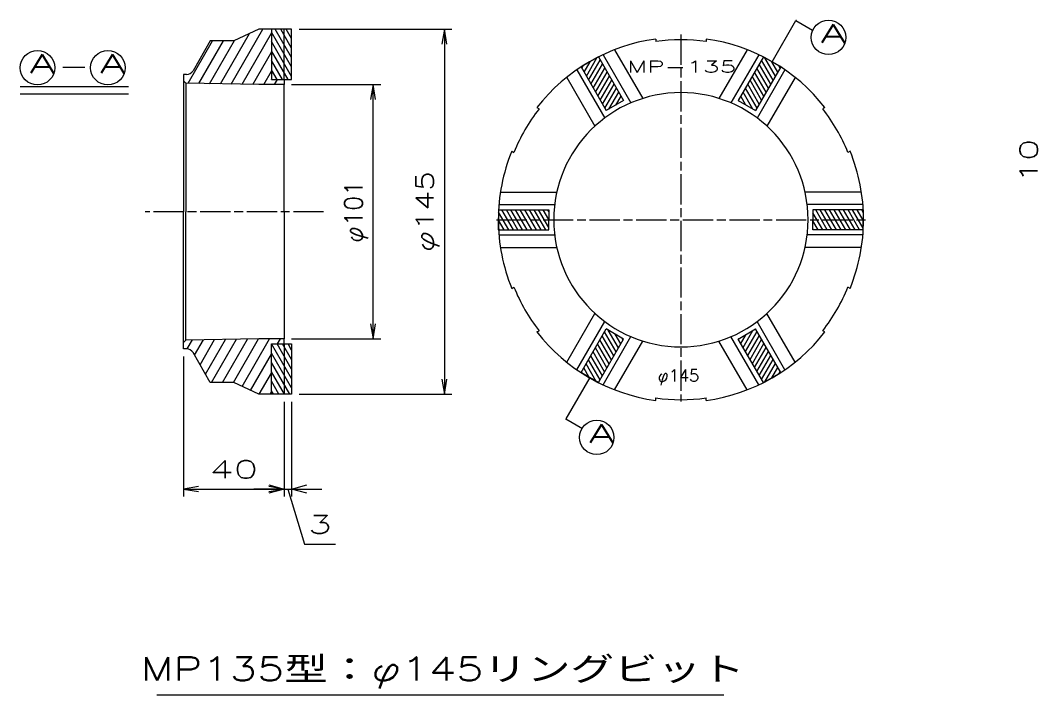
# Model space of a CAD drawing. Units: millimetres at full size, sheet at 1:1; details may follow other scales. Extents: x -1027 to 755, y 2526 to 3786.
# Drawn here: x -532.9 to -131.3, y 2827 to 3094.9 of the extents above; entities that cross this region are included whole.
import ezdxf
from ezdxf.enums import TextEntityAlignment as Align

# ---------------------------------------------------------------- set-up
doc = ezdxf.new("R2010")
doc.units = ezdxf.units.MM
doc.linetypes.add('CHAIN', pattern=[18.5, 12, -1.5, 3.5, -1.5])
for name, color, linetype, lineweight in [('02細線', 81, 'Continuous', 25), ('06寸法注記', 7, 'Continuous', 25), ('1外形線', 7, 'Continuous', 25), ('中心線', 1, 'CHAIN', 25), ('寸法線', 7, 'Continuous', 25), ('画層2', 4, 'Continuous', 25)]:
    doc.layers.add(name, color=color, linetype=linetype, lineweight=lineweight)
doc.styles.add('simplex.shx', font='')
doc.styles.get('simplex.shx').set_extended_font_data('simplex.shx')

# ---------------------------------------------------------------- blocks, each defined once
blk = doc.blocks.new('open_arrow')
at = {"color": 0, "linetype": 'Continuous', "lineweight": -2}
blk.add_lwpolyline([(7.5, 1.25), (0, 0), (7.5, -1.25)], dxfattribs=at)

msp = doc.modelspace()

# ---------------------------------------------------------------- linework, layer by layer
at = {"layer": '02細線'}
for p, q in [((-453.422, 3069.651), (-441.876, 3089.648)), ((-449.135, 3069.576), (-436.544, 3091.384)), ((-444.848, 3069.501), (-433.154, 3089.755)), ((-425.154, 3076.389), (-433.154, 3090.245)), ((-425.154, 3080.139), (-431.647, 3091.384)), ((-425.154, 3083.889), (-429.482, 3091.384)), ((-425.154, 3087.639), (-427.317, 3091.384)), ((-466.282, 3069.875), (-456.558, 3086.719)), ((-461.996, 3069.8), (-452.227, 3086.719)), ((-457.709, 3069.725), (-447.803, 3086.883)), ((-425.154, 3072.639), (-433.154, 3086.495)), ((-440.561, 3069.426), (-433.154, 3082.255)), ((-426.595, 3071.384), (-433.154, 3082.745)), ((-428.76, 3071.384), (-433.154, 3078.995)), ((-309.988, 3075.883), (-309.436, 3076.84)), ((-309.072, 3074.296), (-306.686, 3078.428)), ((-308.155, 3072.708), (-303.936, 3080.015)), ((-307.239, 3071.121), (-302.62, 3079.121)), ((-306.322, 3069.533), (-301.703, 3077.533)), ((-234.889, 3069.533), (-239.508, 3077.533)), ((-233.973, 3071.121), (-238.591, 3079.121)), ((-233.056, 3072.708), (-237.275, 3080.015)), ((-232.139, 3074.296), (-234.525, 3078.428)), ((-231.223, 3075.883), (-231.775, 3076.84)), ((-436.255, 3069.384), (-433.154, 3074.755)), ((-430.925, 3071.384), (-433.154, 3075.245)), ((-305.405, 3067.946), (-300.787, 3075.946)), ((-304.489, 3066.358), (-299.87, 3074.358)), ((-303.572, 3064.771), (-298.954, 3072.771)), ((-237.639, 3064.771), (-242.258, 3072.771)), ((-236.722, 3066.358), (-241.341, 3074.358)), ((-235.806, 3067.946), (-240.424, 3075.946)), ((-433.09, 3071.384), (-433.154, 3071.495)), ((-431.925, 3069.384), (-430.77, 3071.384)), ((-302.656, 3063.183), (-298.037, 3071.183)), ((-301.739, 3061.596), (-297.121, 3069.596)), ((-239.472, 3061.596), (-244.091, 3069.596)), ((-238.555, 3063.183), (-243.174, 3071.183)), ((-300.823, 3060.008), (-296.204, 3068.008)), ((-299.19, 3059.662), (-295.287, 3066.421)), ((-296.44, 3061.249), (-294.371, 3064.833)), ((-244.771, 3061.249), (-246.84, 3064.833)), ((-242.021, 3059.662), (-245.924, 3066.421)), ((-240.388, 3060.008), (-245.007, 3068.008)), ((-247.521, 3062.837), (-247.757, 3063.246)), ((-338.964, 3011.671), (-342.995, 3018.653)), ((-337.131, 3011.671), (-341.749, 3019.671)), ((-335.297, 3011.671), (-339.916, 3019.671)), ((-333.464, 3011.671), (-338.083, 3019.671)), ((-331.631, 3011.671), (-336.25, 3019.671)), ((-329.798, 3011.671), (-334.417, 3019.671)), ((-327.965, 3011.671), (-332.584, 3019.671)), ((-326.132, 3011.671), (-330.751, 3019.671)), ((-324.299, 3011.671), (-328.918, 3019.671)), ((-322.995, 3012.587), (-327.085, 3019.671)), ((-322.995, 3015.762), (-325.252, 3019.671)), ((-322.995, 3018.937), (-323.418, 3019.671)), ((-214.314, 3011.671), (-218.216, 3018.43)), ((-212.481, 3011.671), (-217.099, 3019.671)), ((-210.648, 3011.671), (-215.266, 3019.671)), ((-208.814, 3011.671), (-213.433, 3019.671)), ((-206.981, 3011.671), (-211.6, 3019.671)), ((-205.148, 3011.671), (-209.767, 3019.671)), ((-203.315, 3011.671), (-207.934, 3019.671)), ((-201.482, 3011.671), (-206.101, 3019.671)), ((-199.649, 3011.671), (-204.268, 3019.671)), ((-198.216, 3012.364), (-202.435, 3019.671)), ((-198.216, 3015.539), (-200.602, 3019.671)), ((-198.216, 3018.714), (-198.769, 3019.671)), ((-340.797, 3011.671), (-342.995, 3015.478)), ((-342.63, 3011.671), (-342.995, 3012.303)), ((-216.147, 3011.671), (-218.216, 3015.255)), ((-217.98, 3011.671), (-218.216, 3012.08)), ((-466.575, 2964.368), (-464.522, 2967.924)), ((-463.695, 2961.857), (-460.148, 2968)), ((-461.53, 2958.107), (-455.774, 2968.077)), ((-459.365, 2954.357), (-451.4, 2968.153)), ((-456.944, 2951.049), (-447.025, 2968.229)), ((-452.614, 2951.049), (-442.651, 2968.306)), ((-448.284, 2951.049), (-438.277, 2968.382)), ((-444.845, 2949.505), (-433.946, 2968.384)), ((-430.77, 2966.384), (-429.616, 2968.384)), ((-298.131, 2959.996), (-302.749, 2967.996)), ((-297.214, 2961.583), (-301.833, 2969.583)), ((-296.298, 2963.171), (-300.916, 2971.171)), ((-295.381, 2964.758), (-299.47, 2971.841)), ((-294.464, 2966.346), (-296.721, 2970.254)), ((-293.548, 2967.933), (-293.971, 2968.666)), ((-247.749, 2968.082), (-247.513, 2968.491)), ((-246.833, 2966.494), (-244.763, 2970.079)), ((-245.916, 2964.907), (-242.014, 2971.666)), ((-244.999, 2963.32), (-240.381, 2971.32)), ((-244.083, 2961.732), (-239.464, 2969.732)), ((-243.166, 2960.144), (-238.548, 2968.144)), ((-425.154, 2952.639), (-433.09, 2966.384)), ((-425.154, 2956.389), (-430.925, 2966.384)), ((-425.154, 2960.139), (-428.76, 2966.384)), ((-425.154, 2963.889), (-426.595, 2966.384)), ((-299.964, 2956.821), (-304.583, 2964.821)), ((-299.047, 2958.408), (-303.666, 2966.408)), ((-242.25, 2958.557), (-237.631, 2966.557)), ((-241.333, 2956.97), (-236.715, 2964.97)), ((-441.434, 2947.914), (-433.154, 2962.255)), ((-425.154, 2948.889), (-433.154, 2962.745)), ((-302.713, 2952.058), (-307.332, 2960.058)), ((-301.797, 2953.646), (-306.416, 2961.646)), ((-300.88, 2955.233), (-305.499, 2963.233)), ((-240.417, 2955.382), (-235.798, 2963.382)), ((-239.5, 2953.794), (-234.881, 2961.794)), ((-238.584, 2952.207), (-233.965, 2960.207)), ((-425.873, 2946.384), (-433.154, 2958.995)), ((-306.967, 2953.075), (-309.165, 2956.883)), ((-304.217, 2951.488), (-308.249, 2958.471)), ((-237.267, 2951.313), (-233.048, 2958.619)), ((-234.517, 2952.9), (-232.132, 2957.032)), ((-437.987, 2946.384), (-433.154, 2954.755)), ((-428.038, 2946.384), (-433.154, 2955.245)), ((-309.716, 2954.663), (-310.082, 2955.296)), ((-231.768, 2954.488), (-231.215, 2955.445)), ((-430.203, 2946.384), (-433.154, 2951.495)), ((-433.657, 2946.384), (-433.154, 2947.255)), ((-432.368, 2946.384), (-433.154, 2947.745))]:
    msp.add_line(p, q, dxfattribs=at)
at = {"layer": '06寸法注記', "color": 2}
msp.add_line((-478.684, 2826.979), (-253.538, 2826.979), dxfattribs=at)
at = {"layer": '1外形線'}
for p, q in [((-438.154, 3091.384), (-448.154, 3086.719)), ((-433.154, 3091.384), (-438.154, 3091.384)), ((-428.154, 3091.384), (-433.154, 3091.384)), ((-433.154, 3091.384), (-433.154, 3071.384)), ((-425.154, 3091.384), (-428.154, 3091.384)), ((-428.154, 3071.384), (-428.154, 3091.384)), ((-425.154, 3071.384), (-425.154, 3091.384)), ((-457.454, 3086.719), (-464.288, 3074.884)), ((-448.154, 3086.719), (-457.454, 3086.719)), ((-280.606, 3087.478), (-280.606, 3086.468)), ((-260.606, 3087.478), (-260.606, 3086.468)), ((-303.336, 3080.362), (-310.264, 3076.362)), ((-303.336, 3080.362), (-293.336, 3063.041)), ((-301.535, 3081.242), (-290.481, 3062.095)), ((-296.91, 3083.23), (-285.723, 3063.855)), ((-244.302, 3083.23), (-255.488, 3063.855)), ((-239.676, 3081.242), (-250.731, 3062.095)), ((-237.875, 3080.362), (-247.875, 3063.041)), ((-237.875, 3080.362), (-230.947, 3076.362)), ((-310.264, 3076.362), (-300.264, 3059.041)), ((-230.947, 3076.362), (-240.947, 3059.041)), ((-468.154, 3073.384), (-468.154, 3070.908)), ((-468.154, 3073.384), (-468.154, 3071.082)), ((-466.886, 3073.384), (-468.154, 3073.384)), ((-311.927, 3075.242), (-300.873, 3056.095)), ((-229.284, 3075.242), (-240.338, 3056.095)), ((-468.154, 3071.082), (-468.154, 3018.884)), ((-467.154, 3069.89), (-468.154, 3070.908)), ((-467.154, 3069.89), (-467.154, 3018.884)), ((-438.154, 3069.384), (-467.154, 3069.89)), ((-428.154, 3069.384), (-438.154, 3069.384)), ((-433.154, 3071.384), (-425.154, 3071.384)), ((-428.154, 3071.384), (-428.154, 3069.384)), ((-428.154, 3018.884), (-428.154, 3069.384)), ((-315.962, 3072.23), (-304.776, 3052.855)), ((-225.249, 3072.23), (-236.436, 3052.855)), ((-327.792, 3060.234), (-326.918, 3059.729)), ((-293.336, 3063.041), (-300.264, 3059.041)), ((-247.875, 3063.041), (-240.947, 3059.041)), ((-213.419, 3060.234), (-214.293, 3059.729)), ((-337.792, 3042.914), (-336.918, 3042.409)), ((-203.419, 3042.914), (-204.293, 3042.409)), ((-342.266, 3026.671), (-319.893, 3026.671)), ((-198.945, 3026.671), (-221.318, 3026.671)), ((-342.857, 3021.671), (-320.748, 3021.671)), ((-198.354, 3021.671), (-220.463, 3021.671)), ((-468.154, 2966.686), (-468.154, 3018.884)), ((-467.154, 2967.878), (-467.154, 3018.884)), ((-428.154, 3018.884), (-428.154, 2968.384)), ((-342.995, 3019.671), (-342.995, 3015.671)), ((-342.995, 3019.671), (-322.995, 3019.671)), ((-322.995, 3019.671), (-322.995, 3015.671)), ((-218.216, 3019.671), (-218.216, 3015.671)), ((-198.216, 3019.671), (-218.216, 3019.671)), ((-198.216, 3019.671), (-198.216, 3015.671)), ((-342.995, 3011.671), (-342.995, 3015.671)), ((-322.995, 3011.671), (-322.995, 3015.671)), ((-218.216, 3011.671), (-218.216, 3015.671)), ((-198.216, 3011.671), (-198.216, 3015.671)), ((-342.995, 3011.671), (-322.995, 3011.671)), ((-342.857, 3009.671), (-320.748, 3009.671)), ((-198.354, 3009.671), (-220.463, 3009.671)), ((-198.216, 3011.671), (-218.216, 3011.671)), ((-342.266, 3004.671), (-319.893, 3004.671)), ((-198.945, 3004.671), (-221.318, 3004.671)), ((-337.792, 2988.427), (-336.918, 2988.932)), ((-203.419, 2988.427), (-204.293, 2988.932)), ((-315.962, 2959.111), (-304.776, 2978.486)), ((-225.249, 2959.111), (-236.436, 2978.486)), ((-311.927, 2956.099), (-300.873, 2975.246)), ((-310.264, 2954.979), (-300.264, 2972.3)), ((-293.336, 2968.3), (-300.264, 2972.3)), ((-247.875, 2968.3), (-240.947, 2972.3)), ((-230.947, 2954.979), (-240.947, 2972.3)), ((-229.284, 2956.099), (-240.338, 2975.246)), ((-467.154, 2967.878), (-468.154, 2966.86)), ((-438.154, 2968.384), (-467.154, 2967.878)), ((-428.154, 2968.384), (-438.154, 2968.384)), ((-428.154, 2966.384), (-428.154, 2968.384)), ((-327.792, 2971.107), (-326.918, 2971.612)), ((-303.336, 2950.979), (-293.336, 2968.3)), ((-301.535, 2950.099), (-290.481, 2969.246)), ((-239.676, 2950.099), (-250.731, 2969.246)), ((-237.875, 2950.979), (-247.875, 2968.3)), ((-213.419, 2971.107), (-214.293, 2971.612)), ((-468.154, 2964.384), (-468.154, 2966.86)), ((-468.154, 2964.384), (-468.154, 2966.686)), ((-466.886, 2964.384), (-468.154, 2964.384)), ((-433.154, 2946.384), (-433.154, 2966.384)), ((-433.154, 2966.384), (-425.154, 2966.384)), ((-428.154, 2966.384), (-428.154, 2946.384)), ((-425.154, 2966.384), (-425.154, 2946.384)), ((-296.91, 2948.111), (-285.723, 2967.486)), ((-244.302, 2948.111), (-255.488, 2967.486)), ((-457.454, 2951.049), (-464.288, 2962.884)), ((-303.336, 2950.979), (-310.264, 2954.979)), ((-237.875, 2950.979), (-230.947, 2954.979)), ((-448.154, 2951.049), (-457.454, 2951.049)), ((-438.154, 2946.384), (-448.154, 2951.049)), ((-433.154, 2946.384), (-438.154, 2946.384)), ((-428.154, 2946.384), (-433.154, 2946.384)), ((-425.154, 2946.384), (-428.154, 2946.384)), ((-280.606, 2943.864), (-280.606, 2944.873)), ((-260.606, 2943.864), (-260.606, 2944.873))]:
    msp.add_line(p, q, dxfattribs=at)
for centre, radius, start, end in [((-270.606, 3015.671), 72.5, 97.92814, 142.07186), ((-270.606, 3015.671), 71.5, 81.96025, 98.03975), ((-270.606, 3015.671), 72.5, 37.92814, 82.07186), ((-466.886, 3076.384), 3, 270, 329.99667), ((-270.606, 3015.671), 50.5, 0, 180), ((-270.606, 3015.671), 71.5, 141.96025, 158.03975), ((-270.606, 3015.671), 71.5, 21.96025, 38.03975), ((-270.606, 3015.671), 72.5, 157.92814, 180), ((-270.606, 3015.671), 72.5, 0, 22.07186), ((-270.606, 3015.671), 72.5, 180, 202.07186), ((-270.606, 3015.671), 50.5, 180, 0), ((-270.606, 3015.671), 72.5, 337.92814, 0), ((-270.606, 3015.671), 71.5, 201.96025, 218.03975), ((-270.606, 3015.671), 71.5, 321.96025, 338.03975), ((-270.606, 3015.671), 72.5, 217.92814, 262.07186), ((-270.606, 3015.671), 72.5, 277.92814, 322.07186), ((-466.886, 2961.384), 3, 30.00333, 90), ((-270.606, 3015.671), 71.5, 261.96025, 278.03975)]:
    msp.add_arc(centre, radius, start, end, dxfattribs=at)
at = {"layer": '中心線'}
for p, q in [((-270.606, 3089.231), (-270.606, 2943.502)), ((-412.445, 3018.884), (-483.281, 3018.884)), ((-343.836, 3015.671), (-196.929, 3015.671))]:
    msp.add_line(p, q, dxfattribs=at)
at = {"layer": '寸法線', "color": 2}
for p, q in [((-234.411, 3078.362), (-224.926, 3094.834)), ((-224.926, 3094.834), (-218.336, 3091.029)), ((-306.8, 2952.979), (-316.324, 2936.529)), ((-428.154, 2943.384), (-428.154, 2905.712)), ((-425.154, 2943.384), (-425.154, 2905.712)), ((-316.324, 2936.529), (-309.733, 2932.724)), ((-434.154, 2908.712), (-440.154, 2908.712)), ((-434.154, 2910.32), (-428.154, 2908.712)), ((-428.154, 2908.712), (-434.154, 2907.104)), ((-428.154, 2908.712), (-434.154, 2908.712)), ((-428.154, 2908.712), (-425.154, 2908.712)), ((-428.154, 2908.712), (-425.154, 2908.712)), ((-426.654, 2908.712), (-420.084, 2886.812)), ((-425.154, 2908.712), (-419.154, 2910.32)), ((-419.154, 2907.104), (-425.154, 2908.712)), ((-425.154, 2908.712), (-419.154, 2908.712)), ((-419.154, 2908.712), (-413.154, 2908.712)), ((-420.084, 2886.812), (-407.684, 2886.812))]:
    msp.add_line(p, q, dxfattribs=at)
at = {"layer": '寸法線'}
for p, q in [((-422.154, 3091.384), (-361.519, 3091.384)), ((-364.519, 3091.384), (-364.519, 2946.384)), ((-425.154, 3069.384), (-389.803, 3069.384)), ((-392.803, 2968.384), (-392.803, 3069.384)), ((-425.154, 2968.384), (-389.803, 2968.384)), ((-468.154, 2961.384), (-468.154, 2905.712)), ((-422.154, 2946.384), (-361.519, 2946.384)), ((-428.154, 2943.384), (-428.154, 2905.712)), ((-468.154, 2908.712), (-428.154, 2908.712))]:
    msp.add_line(p, q, dxfattribs=at)
at = {"layer": '寸法線', "color": 2}
for points in [[(-224.785, 3094.718), (-224.926, 3094.834), (-224.755, 3094.77), (-224.785, 3094.718), (-224.784, 3094.721), (-224.793, 3094.724), (-224.782, 3094.723), (-224.8, 3094.73), (-224.781, 3094.726), (-224.807, 3094.736), (-224.779, 3094.729), (-224.814, 3094.741), (-224.778, 3094.731), (-224.821, 3094.747), (-224.776, 3094.734), (-224.828, 3094.753), (-224.775, 3094.736), (-224.835, 3094.759), (-224.773, 3094.739), (-224.842, 3094.765), (-224.772, 3094.741), (-224.849, 3094.77), (-224.77, 3094.744), (-224.856, 3094.776), (-224.769, 3094.747), (-224.863, 3094.782), (-224.767, 3094.749), (-224.87, 3094.788), (-224.766, 3094.752), (-224.877, 3094.793), (-224.764, 3094.754), (-224.884, 3094.799), (-224.763, 3094.757), (-224.891, 3094.805), (-224.761, 3094.76), (-224.898, 3094.811), (-224.76, 3094.762), (-224.905, 3094.817), (-224.758, 3094.765), (-224.912, 3094.822), (-224.757, 3094.767), (-224.919, 3094.828), (-224.755, 3094.77)], [(-234.347, 3078.533), (-234.411, 3078.362), (-234.295, 3078.503), (-234.347, 3078.533), (-234.344, 3078.531), (-234.35, 3078.524), (-234.342, 3078.53), (-234.353, 3078.516), (-234.339, 3078.528), (-234.357, 3078.507), (-234.337, 3078.527), (-234.36, 3078.499), (-234.334, 3078.525), (-234.363, 3078.49), (-234.331, 3078.524), (-234.366, 3078.481), (-234.329, 3078.522), (-234.369, 3078.473), (-234.326, 3078.521), (-234.372, 3078.464), (-234.324, 3078.519), (-234.376, 3078.456), (-234.321, 3078.518), (-234.379, 3078.447), (-234.318, 3078.516), (-234.382, 3078.439), (-234.316, 3078.515), (-234.385, 3078.43), (-234.313, 3078.513), (-234.388, 3078.422), (-234.311, 3078.512), (-234.392, 3078.413), (-234.308, 3078.51), (-234.395, 3078.404), (-234.305, 3078.509), (-234.398, 3078.396), (-234.303, 3078.507), (-234.401, 3078.387), (-234.3, 3078.506), (-234.404, 3078.379), (-234.298, 3078.504), (-234.408, 3078.37), (-234.295, 3078.503)], [(-306.917, 2952.839), (-306.8, 2952.979), (-306.865, 2952.809), (-306.917, 2952.839), (-306.914, 2952.837), (-306.911, 2952.846), (-306.911, 2952.836), (-306.905, 2952.853), (-306.909, 2952.834), (-306.899, 2952.86), (-306.906, 2952.833), (-306.893, 2952.867), (-306.904, 2952.831), (-306.887, 2952.874), (-306.901, 2952.83), (-306.882, 2952.881), (-306.898, 2952.828), (-306.876, 2952.888), (-306.896, 2952.827), (-306.87, 2952.895), (-306.893, 2952.825), (-306.864, 2952.902), (-306.891, 2952.824), (-306.858, 2952.909), (-306.888, 2952.822), (-306.853, 2952.916), (-306.885, 2952.821), (-306.847, 2952.923), (-306.883, 2952.819), (-306.841, 2952.93), (-306.88, 2952.818), (-306.835, 2952.937), (-306.878, 2952.816), (-306.829, 2952.944), (-306.875, 2952.815), (-306.824, 2952.951), (-306.872, 2952.813), (-306.818, 2952.958), (-306.87, 2952.812), (-306.812, 2952.965), (-306.867, 2952.81), (-306.806, 2952.972), (-306.865, 2952.809)], [(-316.153, 2936.465), (-316.324, 2936.529), (-316.183, 2936.413), (-316.153, 2936.465), (-316.154, 2936.463), (-316.161, 2936.469), (-316.156, 2936.46), (-316.17, 2936.472), (-316.157, 2936.458), (-316.178, 2936.475), (-316.159, 2936.455), (-316.187, 2936.478), (-316.16, 2936.452), (-316.195, 2936.481), (-316.162, 2936.45), (-316.204, 2936.485), (-316.163, 2936.447), (-316.213, 2936.488), (-316.165, 2936.445), (-316.221, 2936.491), (-316.166, 2936.442), (-316.23, 2936.494), (-316.168, 2936.439), (-316.238, 2936.497), (-316.169, 2936.437), (-316.247, 2936.501), (-316.171, 2936.434), (-316.255, 2936.504), (-316.172, 2936.432), (-316.264, 2936.507), (-316.174, 2936.429), (-316.272, 2936.51), (-316.175, 2936.426), (-316.281, 2936.513), (-316.177, 2936.424), (-316.289, 2936.517), (-316.178, 2936.421), (-316.298, 2936.52), (-316.18, 2936.419), (-316.307, 2936.523), (-316.181, 2936.416), (-316.315, 2936.526), (-316.183, 2936.413)]]:
    msp.add_lwpolyline(points, dxfattribs=at)
for centre in [(-212.011, 3088.101), (-304.023, 2929.2)]:
    msp.add_circle(centre, 6.837, dxfattribs=at)
at = {"layer": '画層2'}
for p, q in [((-516.002, 3076.259), (-507.261, 3076.259)), ((-532.912, 3068.631), (-489.971, 3068.631)), ((-532.912, 3065.631), (-489.971, 3065.631))]:
    msp.add_line(p, q, dxfattribs=at)
for centre in [(-526.063, 3076.058), (-498.123, 3076.058)]:
    msp.add_circle(centre, 6.837, dxfattribs=at)

# ---------------------------------------------------------------- block references
at = {"layer": '寸法線', "xscale": 0.8, "yscale": 0.8}
for p, rotation in [((-364.519, 3091.384), 270), ((-392.803, 3069.384), 270), ((-392.803, 2968.384), 90), ((-364.519, 2946.384), 90), ((-428.154, 2908.712), 180)]:
    msp.add_blockref('open_arrow', p, dxfattribs=dict(at, rotation=rotation))
msp.add_blockref('open_arrow', (-468.154, 2908.712), dxfattribs=at)

# ---------------------------------------------------------------- texts
at = {"layer": '06寸法注記', "style": 'simplex.shx', "width": 1.35}
msp.add_text('MP135型：φ145リングビット', height=9.384, dxfattribs=at).set_placement((-365.197, 2837.291), align=Align.MIDDLE_CENTER)
at = {"layer": '寸法線', "color": 2, "style": 'simplex.shx', "width": 1.8}
for p in [(-215.244, 3093.298), (-307.255, 2934.397)]:
    msp.add_text('A', height=7.331, dxfattribs=at).set_placement(p, align=Align.TOP_LEFT)
at = {"layer": '寸法線', "style": 'simplex.shx'}
for s, height, width, p in [('MP-135', 4.692, 1.65, (-270.278, 3076.5)), ('40', 7.038, 1.6, (-448.154, 2916.512)), ('3', 7.038, 1.6, (-413.884, 2894.612))]:
    msp.add_text(s, height=height, dxfattribs=dict(at, width=width)).set_placement(p, align=Align.MIDDLE_CENTER)
for s, width, p in [('10', 1.45, (-132.502, 3039.08)), ('φ145', 1.3, (-372.319, 3018.884))]:
    msp.add_text(s, height=7.038, rotation=90, dxfattribs=dict(at, width=width)).set_placement(p, align=Align.MIDDLE_CENTER)
msp.add_text('φ101', height=7.038, rotation=90, dxfattribs=at).set_placement((-400.603, 3018.884), align=Align.MIDDLE_CENTER)
msp.add_text('φ145', height=4.692, dxfattribs=at).set_placement((-271.579, 2953.817), align=Align.MIDDLE_CENTER)
at = {"layer": '画層2', "style": 'simplex.shx', "width": 1.8}
for p in [(-529.296, 3081.255), (-501.356, 3081.255)]:
    msp.add_text('A', height=7.331, dxfattribs=at).set_placement(p, align=Align.TOP_LEFT)

doc.saveas('drawing.dxf')
